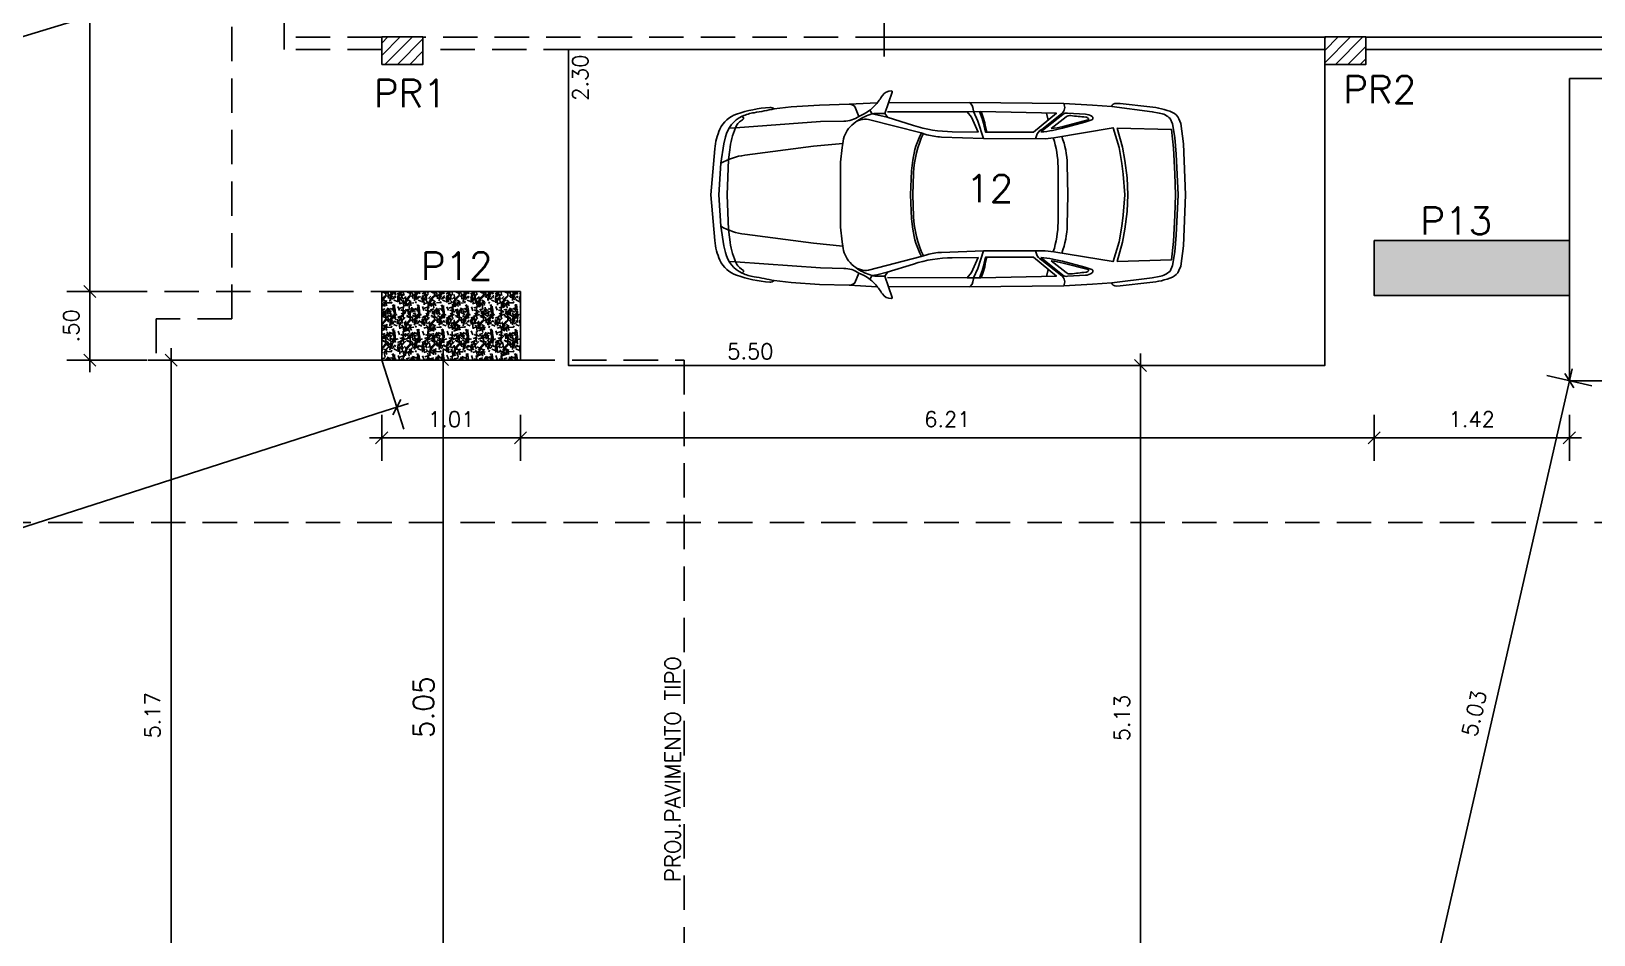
# Model space of a CAD drawing. Header units: millimetres. Extents: x 963.8 to 1035.8, y -131.7 to -87.
# Drawn here: x 981.69 to 993.06, y -109.36 to -102.78 of the extents above; entities that cross this region are included whole.
import ezdxf

# ---------------------------------------------------------------- set-up
doc = ezdxf.new("R2010")
doc.units = ezdxf.units.MM
doc.linetypes.add('DASHED2', pattern=[0.375, 0.25, -0.125])
for name, color, linetype in [('COTA', 11, 'Continuous'), ('EMVISTA', 2, 'Continuous'), ('HACHURA 1', 8, 'Continuous'), ('HACHURIA', 11, 'Continuous'), ('LINHA', 1, 'Continuous'), ('PAREDE', 7, 'Continuous'), ('PILAR', 21, 'Continuous'), ('PROJECAO', 1, 'DASHED2'), ('TEXTO 1', 3, 'Continuous'), ('TEXTO 2', 2, 'Continuous')]:
    doc.layers.add(name, color=color, linetype=linetype)
doc.styles.add('ROMANS', font='romans.shx')
doc.dimstyles.new('Copy of TICK75', dxfattribs={"dimtxt": 0.1125, "dimasz": 0.08800000000000001, "dimexe": 0.18, "dimexo": 0.0625, "dimgap": 0.07900000000000001, "dimtad": 1, "dimrnd": 0.005, "dimzin": 4, "dimdsep": 46, "dimtxsty": 'ROMANS', "dimblk1": 'TICK', "dimblk2": 'TICK', "dimsah": 1, "dimcen": 0.09, "dimse1": 1, "dimse2": 1, "dimclrd": 256, "dimclrt": 2, "dimaunit": 1, "dimadec": 0, "dimazin": 0, "dimtfac": 1, "dimtix": 1, "dimtmove": 2, "dimatfit": 3, "dimldrblk": 'TICK', "dimfxl": 1, "dimtolj": 1, "dimtzin": 0, "dimlwd": -1, "dimarcsym": 0})
doc.dimstyles.new('TICK100', dxfattribs={"dimtxt": 0.15, "dimasz": 0.077, "dimexe": 0.18, "dimexo": 0.06, "dimgap": 0.068, "dimtad": 1, "dimrnd": 0.005, "dimzin": 4, "dimdsep": 46, "dimtxsty": 'ROMANS', "dimblk1": 'TICK', "dimblk2": 'TICK', "dimsah": 1, "dimcen": 0.09, "dimse1": 1, "dimse2": 1, "dimclrt": 2, "dimaunit": 1, "dimadec": 0, "dimazin": 0, "dimtfac": 1, "dimtix": 1, "dimtmove": 2, "dimatfit": 3, "dimldrblk": 'TICK', "dimfxl": 1, "dimtolj": 1, "dimtzin": 0, "dimarcsym": 0})

# ---------------------------------------------------------------- blocks, each defined once
blk = doc.blocks.new('TICK')
at = {"layer": 'COTA'}
for p, q in [((0, 1.907592907288972), (0, -1.907600000000002)), ((-1, 0), (1, 0))]:
    blk.add_line(p, q, dxfattribs=at)
at = {"layer": 'COTA', "color": 2}
blk.add_line((0.5, 0.5), (-0.5, -0.5), dxfattribs=at)
blk = doc.blocks.new('*D131')
at = {"layer": 'COTA'}
blk.add_line((982.7117287924102, -105.2647645661807), (982.7117287924102, -110.257118617418), dxfattribs=at)
at = {"layer": 'Defpoints', "color": 0}
for p in [(983.265581743884, -105.1767645661807), (982.7117287924102, -110.345118617418), (983.265581743884, -110.345118617418)]:
    blk.add_point(p, dxfattribs=at)
at = {"layer": 'COTA', "xscale": 0.08800000000000001, "yscale": 0.08800000000000001, "zscale": 0.08800000000000001}
for p, rotation in [((982.7117287924102, -105.1767645661807), 90), ((982.7117287924102, -110.345118617418), 270)]:
    blk.add_blockref('TICK', p, dxfattribs=dict(at, rotation=rotation))
at = {"layer": 'COTA', "color": 2, "insert": (982.5764787924102, -107.7609415917994), "char_height": 0.1125, "attachment_point": 5, "rotation": 90, "style": 'ROMANS'}
blk.add_mtext('\\A1;5.17', dxfattribs=at)
blk = doc.blocks.new('*D61')
at = {"layer": 'COTA'}
blk.add_line((983.1445789957679, -102.3600693924108), (978.5312056416597, -103.7699496339926), dxfattribs=at)
at = {"layer": 'Defpoints', "color": 0}
for p in [(982.7097822127055, -100.6362407850208), (977.9280934128419, -102.0975594433768), (978.447047918782, -103.7956688423797)]:
    blk.add_point(p, dxfattribs=at)
at = {"layer": 'COTA', "xscale": 0.08800000000000001, "yscale": 0.08800000000000001, "zscale": 0.08800000000000001}
for p, rotation in [((983.2287367186456, -102.3343501840237), 16.99353104399127), ((978.447047918782, -103.7956688423797), 196.9935310439913)]:
    blk.add_blockref('TICK', p, dxfattribs=dict(at, rotation=rotation))
at = {"layer": 'COTA', "color": 2, "insert": (980.7983636490053, -102.9356648311654), "char_height": 0.1125, "attachment_point": 5, "rotation": 16.993531043991275, "style": 'ROMANS'}
blk.add_mtext('\\A1;5.00', dxfattribs=at)
blk = doc.blocks.new('*D128')
at = {"layer": 'COTA'}
blk.add_line((989.7637488144228, -110.2571186174181), (989.7637488144228, -105.3042642688521), dxfattribs=at)
at = {"layer": 'Defpoints', "color": 0}
for p in [(989.7637488144228, -105.2162642688521), (990.163166401524, -105.2162642688521), (990.163166401524, -110.3451186174181)]:
    blk.add_point(p, dxfattribs=at)
at = {"layer": 'COTA', "xscale": 0.08800000000000001, "yscale": 0.08800000000000001, "zscale": 0.08800000000000001}
for p, rotation in [((989.7637488144228, -105.2162642688521), 90), ((989.7637488144228, -110.3451186174181), 270)]:
    blk.add_blockref('TICK', p, dxfattribs=dict(at, rotation=rotation))
at = {"layer": 'COTA', "color": 2, "insert": (989.6284988144228, -107.7806914431351), "char_height": 0.1125, "attachment_point": 5, "rotation": 90, "style": 'ROMANS'}
blk.add_mtext('\\A1;5.13', dxfattribs=at)
blk = doc.blocks.new('*D52')
at = {"layer": 'COTA'}
blk.add_line((992.8635594172389, -105.4120521827289), (991.78277277734, -110.1409765132395), dxfattribs=at)
at = {"layer": 'Defpoints', "color": 0}
for p in [(992.5991627001481, -105.2613557643644), (991.4791627001478, -110.161856061693), (991.7631660972893, -110.2267644966485)]:
    blk.add_point(p, dxfattribs=at)
at = {"layer": 'COTA', "xscale": 0.08800000000000001, "yscale": 0.08800000000000001, "zscale": 0.08800000000000001}
for p, rotation in [((992.8831660972896, -105.3262641993199), 77.12626906630764), ((991.7631660972893, -110.2267644966485), 257.1262690663077)]:
    blk.add_blockref('TICK', p, dxfattribs=dict(at, rotation=rotation))
at = {"layer": 'COTA', "color": 2, "insert": (992.1913158159705, -107.7463802175654), "char_height": 0.1125, "attachment_point": 5, "rotation": 77.12626906630764, "style": 'ROMANS'}
blk.add_mtext('\\A1;5.03', dxfattribs=at)
blk = doc.blocks.new('*D49')
at = {"layer": 'COTA'}
blk.add_line((991.5511664015237, -105.7417957640553), (992.7951664015243, -105.7417957640553), dxfattribs=at)
at = {"layer": 'Defpoints', "color": 0}
for p in [(991.4631664015237, -104.7067645661808), (992.8831664015242, -104.7067645661808), (992.8831664015242, -105.7417957640553)]:
    blk.add_point(p, dxfattribs=at)
at = {"layer": 'COTA', "xscale": 0.08800000000000001, "yscale": 0.08800000000000001, "zscale": 0.08800000000000001, "rotation": 180}
blk.add_blockref('TICK', (991.4631664015237, -105.7417957640553), dxfattribs=at)
at = {"layer": 'COTA', "xscale": 0.08800000000000001, "yscale": 0.08800000000000001, "zscale": 0.08800000000000001}
blk.add_blockref('TICK', (992.8831664015242, -105.7417957640553), dxfattribs=at)
at = {"layer": 'COTA', "color": 2, "insert": (992.173166401524, -105.6065457640553), "char_height": 0.1125, "attachment_point": 5, "style": 'ROMANS'}
blk.add_mtext('\\A1;1.42', dxfattribs=at)
blk = doc.blocks.new('*D108')
at = {"layer": 'COTA'}
blk.add_line((985.3411664015237, -105.7417957640553), (991.3751664015238, -105.7417957640553), dxfattribs=at)
at = {"layer": 'Defpoints', "color": 0}
for p in [(991.4631664015237, -104.7067645661808), (985.2531664015237, -105.1767645661807), (991.4631664015237, -105.7417957640553)]:
    blk.add_point(p, dxfattribs=at)
at = {"layer": 'COTA', "xscale": 0.08800000000000001, "yscale": 0.08800000000000001, "zscale": 0.08800000000000001, "rotation": 180}
blk.add_blockref('TICK', (985.2531664015237, -105.7417957640553), dxfattribs=at)
at = {"layer": 'COTA', "xscale": 0.08800000000000001, "yscale": 0.08800000000000001, "zscale": 0.08800000000000001}
blk.add_blockref('TICK', (991.4631664015237, -105.7417957640553), dxfattribs=at)
at = {"layer": 'COTA', "color": 2, "insert": (988.3581664015237, -105.6065457640553), "char_height": 0.1125, "attachment_point": 5, "style": 'ROMANS'}
blk.add_mtext('\\A1;6.21', dxfattribs=at)
blk = doc.blocks.new('*D107')
at = {"layer": 'COTA'}
blk.add_line((984.3311664015239, -105.7417957640553), (985.1651664015237, -105.7417957640553), dxfattribs=at)
at = {"layer": 'Defpoints', "color": 0}
for p in [(984.2431664015239, -105.1767645661807), (985.2531664015237, -105.1767645661807), (985.2531664015237, -105.7417957640553)]:
    blk.add_point(p, dxfattribs=at)
at = {"layer": 'COTA', "xscale": 0.08800000000000001, "yscale": 0.08800000000000001, "zscale": 0.08800000000000001, "rotation": 180}
blk.add_blockref('TICK', (984.2431664015239, -105.7417957640553), dxfattribs=at)
at = {"layer": 'COTA', "xscale": 0.08800000000000001, "yscale": 0.08800000000000001, "zscale": 0.08800000000000001}
blk.add_blockref('TICK', (985.2531664015237, -105.7417957640553), dxfattribs=at)
at = {"layer": 'COTA', "color": 2, "insert": (984.7481664015238, -105.6065457640553), "char_height": 0.1125, "attachment_point": 5, "style": 'ROMANS'}
blk.add_mtext('\\A1;1.01', dxfattribs=at)
blk = doc.blocks.new('*D46')
at = {"layer": 'COTA'}
blk.add_line((982.1201289104024, -104.5887645661807), (982.1201289104024, -97.70476456618127), dxfattribs=at)
at = {"layer": 'Defpoints', "color": 0}
for p in [(982.1201289104024, -97.61676456618127), (985.2531664015237, -97.61676456618127), (984.2431664015239, -104.6767645661807)]:
    blk.add_point(p, dxfattribs=at)
at = {"layer": 'COTA', "xscale": 0.08800000000000001, "yscale": 0.08800000000000001, "zscale": 0.08800000000000001}
for p, rotation in [((982.1201289104024, -97.61676456618127), 90), ((982.1201289104024, -104.6767645661807), 270)]:
    blk.add_blockref('TICK', p, dxfattribs=dict(at, rotation=rotation))
at = {"layer": 'COTA', "color": 2, "insert": (981.9848789104024, -101.146764566181), "char_height": 0.1125, "attachment_point": 5, "rotation": 90, "style": 'ROMANS'}
blk.add_mtext('\\A1;7.06', dxfattribs=at)
blk = doc.blocks.new('*D45')
at = {"layer": 'COTA'}
blk.add_line((982.1201289104024, -105.0887645661807), (982.1201289104024, -104.7647645661807), dxfattribs=at)
at = {"layer": 'Defpoints', "color": 0}
for p in [(982.1201289104024, -104.6767645661807), (984.2431664015239, -104.6767645661807), (984.2431664015239, -105.1767645661807)]:
    blk.add_point(p, dxfattribs=at)
at = {"layer": 'COTA', "xscale": 0.08800000000000001, "yscale": 0.08800000000000001, "zscale": 0.08800000000000001}
for p, rotation in [((982.1201289104024, -104.6767645661807), 90), ((982.1201289104024, -105.1767645661807), 270)]:
    blk.add_blockref('TICK', p, dxfattribs=dict(at, rotation=rotation))
at = {"layer": 'COTA', "color": 2, "insert": (981.9848789104024, -104.9267645661807), "char_height": 0.1125, "attachment_point": 5, "rotation": 90, "style": 'ROMANS'}
blk.add_mtext('\\A1;.50', dxfattribs=at)
blk = doc.blocks.new('*D30')
at = {"layer": 'COTA'}
blk.add_line((984.2693352890067, -105.54613043428), (974.5023470138995, -108.6820498389613), dxfattribs=at)
at = {"layer": 'Defpoints', "color": 0}
for p in [(984.2431664015239, -105.1767645661807), (974.3086037654373, -108.3664876281943), (974.4185598334097, -108.7089516676275)]:
    blk.add_point(p, dxfattribs=at)
at = {"layer": 'COTA', "xscale": 0.08800000000000001, "yscale": 0.08800000000000001, "zscale": 0.08800000000000001}
for p, rotation in [((984.3531224694964, -105.5192286056138), 17.80043889853178), ((974.4185598334097, -108.7089516676275), 197.8004388985318)]:
    blk.add_blockref('TICK', p, dxfattribs=dict(at, rotation=rotation))
at = {"layer": 'COTA', "color": 2, "insert": (980.0848163929022, -106.7358486797923), "char_height": 0.1125, "attachment_point": 5, "rotation": 17.800438898531784, "style": 'ROMANS'}
blk.add_mtext('\\A1;10.44', dxfattribs=at)
blk = doc.blocks.new('*D28')
at = {"layer": 'COTA', "color": 0, "lineweight": -2}
blk.add_line((984.6899064287422, -105.2537645661807), (984.6899064287422, -110.1497645661807), dxfattribs=at)
at = {"layer": 'Defpoints', "color": 0}
for p in [(983.7907134833256, -105.1767645661807), (984.6899064287422, -110.2267645661807), (986.0631664015241, -110.2267645661807)]:
    blk.add_point(p, dxfattribs=at)
at = {"layer": 'COTA', "color": 0, "lineweight": -2, "xscale": 0.077, "yscale": 0.077, "zscale": 0.077}
for p, rotation in [((984.6899064287422, -105.1767645661807), 90), ((984.6899064287422, -110.2267645661807), 270)]:
    blk.add_blockref('TICK', p, dxfattribs=dict(at, rotation=rotation))
at = {"layer": 'COTA', "color": 2, "insert": (984.5469064287422, -107.7017645661807), "char_height": 0.15, "attachment_point": 5, "rotation": 90, "style": 'ROMANS'}
blk.add_mtext('\\A1;5.05', dxfattribs=at)
blk = doc.blocks.new('VECTRA_P')
for p, q in [((1.15162914757218, 0.6822805562241001), (1.170250023715052, 0.6528511176516076)), ((1.961916044578647, 0.7454139204326111), (1.979962422656069, 0.7223204870060727)), ((1.979962422656069, 0.7223204870060727), (1.985978891584992, 0.7042858849629283)), ((1.985978891584992, 0.7042858849629283), (1.989588754992653, 0.6790374284784093)), ((1.989588754992653, 0.6790374284784093), (1.990423900686153, 0.671493906475348)), ((1.990423900686153, 0.671493906475348), (2.026474363584001, 0.5958986722658892)), ((2.068383374160682, 0.6255172471384185), (2.051368606376137, 0.671764355265168)), ((2.57970397046207, 0.6599597216620623), (2.594454901774334, 0.6032199314345235)), ((2.026474363584001, 0.5958986722658892), (2.072112204241598, 0.4536526510405565)), ((2.080714606053597, 0.581919385452693), (2.068383374160682, 0.6255172471384185)), ((2.085457364538449, 0.5582249002189883), (2.080714606053597, 0.581919385452693)), ((2.098737148128357, 0.5045626529906713), (2.085457364538449, 0.5582249002189883)), ((2.026474363584001, -0.5958986722660029), (2.072112204241598, -0.4536526510406702)), ((2.098737148128357, -0.5045626529906713), (2.085457364538449, -0.558224900219102)), ((1.990423900686153, -0.671493906475348), (2.026474363584001, -0.5958986722660029)), ((2.068383374160682, -0.6255172471384185), (2.051368606376137, -0.671764355265168)), ((2.080714606053597, -0.5819193854528066), (2.068383374160682, -0.6255172471384185)), ((2.085457364538449, -0.558224900219102), (2.080714606053597, -0.5819193854528066)), ((2.57970397046207, -0.659959721662176), (2.594454901774334, -0.6032199314345235)), ((1.15162914757218, -0.6822805562241001), (1.170250023715052, -0.6528511176517213)), ((1.961916044578647, -0.7454139204326111), (1.979962422656069, -0.7223204870060727)), ((1.979962422656069, -0.7223204870060727), (1.985978891584992, -0.7042858849629283)), ((1.985978891584992, -0.7042858849629283), (1.989588754992653, -0.679037428478523)), ((1.989588754992653, -0.679037428478523), (1.990423900686153, -0.671493906475348))]:
    blk.add_line(p, q)
for points in [[(-0.1320190883282919, 0), (-0.1008528512771925, 0.3712777887999437, -0.08670154319651346), (-0.05929786854237307, 0.5295766547779976, -0.2061370853005027), (0.07575582534574465, 0.6515446477206979, -0.06357708614580351), (0.3432660117429904, 0.7060409657887021, -0.1929015418481739), (0.3793655732205217, 0.6945910887162654), (0.5171960851145485, 0.7108090287478035), (0.7461727013100798, 0.7246750477327168), (0.9844009200173609, 0.7316080572252304, -0.2123161555323496), (1.031544989413998, 0.7122664558220322), (1.064733379409393, 0.6333655615015914), (1.105932718829692, 0.6539484086813445, 0.1044151366488792), (1.200920117955526, 0.7294188256335019, 0.0301351806626627), (1.253563734945978, 0.8014587652172622, -0.2682936796714216), (1.326807051562739, 0.8391939651780831, -0.4785956254922227), (1.33322840580616, 0.8303783016676789), (1.272714654757706, 0.6570473592398685), (1.205592214469572, 0.6575789908431489, 0.07179212366907503), (1.169655606317587, 0.6526825542728147, 0.07499638974959891), (1.055311823190578, 0.6004538237247061, 0.06072865727079466), (0.9932394701028251, 0.5482251102067721, 0.1684271616291917), (0.9344133794095235, 0.4151684846918897), (0.6970827053457818, 0.3922725282805004), (0.1430190510846003, 0.319669689655143, 0.09778805919175905), (-0.0518805754039704, 0.2539442399047402), (-0.02765396015858457, 0.4118647800966073), (-0.01496385400581346, 0.4671945899776802, -0.2331102208790654), (0.121166552410326, 0.6343367594729443, -0.06836519186026477), (0.2170667534214807, 0.6632412582611096, 0.01729510242172204), (0.3793655732205217, 0.6945910887162654, -1.253436740119883)], [(0, 0), (0.01100997788407199, 0.2846534889434906), (0.01990737984293389, 0.3623728700364381, -0.0682736265983916), (0.06561340932655924, 0.5411331068120262, -0.1604009858186431), (0.1163875355390971, 0.6008365603314587, 0.06879540109318083), (0.1306029470446859, 0.6124578633485953, 0.4314913820364382), (0.1299568178129356, 0.6221422882064189), (0.121166552410326, 0.6343367594729443)], [(0.01380427847098531, 0.5384462209282219), (0.06561340932655924, 0.5411331068120262), (0.7545740267116834, 0.59217929466638), (0.9415556832018055, 0.5951214652479848, 0.1436300784178557), (1.064733379409393, 0.6333655615015914, -3.590325510716907)], [(1.940061953170733, 0.6712413627540172), (1.973903712108701, 0.6277661184738008), (2.027083576273853, 0.5070015131835817), (1.81919857112964, 0.5094168206165932, -0.07434063790939607), (1.504953777822791, 0.5601379361052068), (1.291541432971783, 0.6263506538005004), (1.209012588917417, 0.646667233878361), (1.170250023715052, 0.6528511176516076)], [(1.302480391907473, 0.7423060514022382), (1.956488019347141, 0.7454784870308231), (2.719981998016639, 0.7363966926600369), (2.953366491197812, 0.724027900315491), (3.109233037354905, 0.7120479754479447), (3.435155155121226, 0.671325304586162), (3.492107656522627, 0.6606554445138499, -0.1399637996152884), (3.579909403339805, 0.6167904471864176), (3.598752007202737, 0.5730169360675745), (3.618832332368783, 0.4626404092400662), (3.629509649335454, 0.3282160887494001), (3.644570521449356, 0)], [(2.491741989655896, 0.4525810770871885), (2.499265473029567, 0.4769270229556923, -0.2003298297804957), (2.54221463858628, 0.5284238978956637), (2.703274031861039, 0.6560932425543342, 0.3624230789309417), (2.719981998016639, 0.7363966926600369, -80.84350076330199)], [(2.534698532370136, 0.5080397249730595), (2.711863858989151, 0.6496561353155812, -0.2146323262784144), (2.749444390069829, 0.659311796173597), (2.89439782008418, 0.65072898652204, -0.1319395890471765), (2.949158005421083, 0.6324904989821789, -0.5639220405625647), (2.948084284509111, 0.6056692188208217), (2.891176627432099, 0.5852850288679292), (2.70864266633707, 0.5370067075473344), (2.630260441439795, 0.519841088243993, -0.04639468910887844), (2.534698532370136, 0.5080397249730595, 1.803463411316748)], [(2.618813082505106, 0.5352526315029991), (2.738148077828868, 0.6295860673130846, -0.2033426459790119), (2.776667617351364, 0.6401514130774331, 0.01387406641713885), (2.89751316936087, 0.6273220561341759, -0.2240254394216894), (2.918661142458333, 0.6152473752605374, -0.4267739444706883), (2.91647181800986, 0.6041927179279583), (2.715002453122445, 0.5522516273764495, -0.03871868372115205), (2.618813082505106, 0.5352526315029991, -4.743429449944328)], [(3.705103418840444, 0), (3.687676118608668, 0.4123476542511071), (3.666376141500322, 0.5768040427533379), (3.650885224581053, 0.6135648771266915, 0.1959473859716668), (3.598603413634144, 0.6658039790636394, 0.08120935695297105), (3.41700870031022, 0.709461599704241), (3.175920377006562, 0.7366809606781999), (3.144455636507253, 0.7379122608207354, 0.3157387096905431), (3.104851987431431, 0.7123847035670678, 0.1957327759611312)], [(1.045618133581172, 0.59388372044873), (1.076727934833489, 0.6047294415595843, -0.1328747460121915), (1.14068964302966, 0.6092944024107965), (1.566232963750565, 0.4994861561666539), (1.61415760560368, 0.4854507548602669, 0.06103242020598566), (1.731238507991758, 0.4661977104719881), (2.071216763625834, 0.4536549376532548), (2.569494616824027, 0.4523825266196582), (2.638939209312703, 0.4606149740656065), (3.118040953292134, 0.5408943775357784), (3.16894401815588, 0.3819467633020395), (3.190399290052714, 0.2533203557342176), (3.201126926001141, 0.1648896877585457), (3.212393651159488, 0)], [(1.481285098968407, 0), (1.489861314243534, 0.1939859806047934), (1.500581560900347, 0.2796779036804082, -0.09356540660945266), (1.570813820307233, 0.498144588288028, -2.549356773437184)], [(1.500579436852966, 0), (1.506612150256963, 0.174864119810195, -0.1047644017369665), (1.585753946143235, 0.4937691635885813, 2.883450233120003)], [(2.675595540450946, 0), (2.67368617143126, 0.2247297064131999, 0.07648709176800697), (2.635403330633146, 0.4601958062893345, 15.10237595603503)], [(2.753879311264434, 0), (2.748151234121508, 0.245715505041403, 0.08483540131401172), (2.704118509171327, 0.4715365692737805, 10.94108114347921)], [(-0.1320190883282919, 0), (-0.1008528512771925, -0.3712777888000574, 0.08670154319651346), (-0.05929786854237307, -0.5295766547779976, 0.2061370853005027), (0.07575582534574465, -0.6515446477206979, 0.06357708614580351), (0.3432660117429904, -0.7060409657888158, 0.1929015418481739), (0.3793655732205217, -0.6945910887162654), (0.5171960851145485, -0.7108090287478035), (0.7461727013100798, -0.7246750477328305), (0.9844009200173609, -0.731608057225344, 0.2123161555323496), (1.031544989413998, -0.7122664558220322), (1.064733379409393, -0.6333655615017051), (1.105932718829692, -0.6539484086813445, -0.1044151366488792), (1.200920117955526, -0.7294188256335019, -0.0301351806626627), (1.253563734945978, -0.8014587652172622, 0.2682936796714216), (1.326807051562739, -0.8391939651781968, 0.4785956254922227), (1.33322840580616, -0.8303783016676789), (1.272714654757706, -0.6570473592399821), (1.205592214469572, -0.6575789908432625, -0.07179212366907503), (1.169655606317587, -0.6526825542728147, -0.07499638974959891), (1.055311823190578, -0.6004538237247061, -0.06072865727079466), (0.9932394701028251, -0.5482251102067721, -0.1684271616291917), (0.9344133794095235, -0.4151684846920034), (0.6970827053457818, -0.3922725282806141), (0.1430190510846003, -0.3196696896552567, -0.09778805919175905), (-0.0518805754039704, -0.2539442399048539), (-0.02765396015858457, -0.411864780096721), (-0.01496385400581346, -0.4671945899776802, 0.2331102208790654), (0.121166552410326, -0.634336759473058, 0.06836519186026477), (0.2170667534214807, -0.6632412582611096, -0.01729510242172204), (0.3793655732205217, -0.6945910887162654, 1.253436740119883)], [(0, 0), (0.01100997788407199, -0.2846534889434906), (0.01990737984293389, -0.3623728700365518, 0.0682736265983916), (0.06561340932655924, -0.5411331068120262, 0.1604009858186431), (0.1163875355390971, -0.6008365603314587, -0.06879540109318083), (0.1306029470446859, -0.612457863348709, -0.4314913820364382), (0.1299568178129356, -0.6221422882065326), (0.121166552410326, -0.634336759473058)], [(1.045618133581172, -0.59388372044873), (1.076727934833489, -0.6047294415595843, 0.1328747460121915), (1.14068964302966, -0.6092944024107965), (1.566232963750565, -0.4994861561666539), (1.61415760560368, -0.4854507548602669, -0.06103242020598566), (1.731238507991758, -0.4661977104719881), (2.071216763625834, -0.4536549376533685), (2.569494616824027, -0.4523825266196582), (2.638939209312703, -0.4606149740657202), (3.118040953292134, -0.5408943775357784), (3.16894401815588, -0.3819467633021532), (3.190399290052714, -0.2533203557342176), (3.201126926001141, -0.1648896877585457), (3.212393651159488, 0)], [(1.302480391907473, -0.7423060514022382), (1.956488019347141, -0.7454784870308231), (2.719981998016639, -0.7363966926601506), (2.953366491197812, -0.724027900315491), (3.109233037354905, -0.7120479754479447), (3.435155155121226, -0.671325304586162), (3.492107656522627, -0.6606554445139636, 0.1399637996152884), (3.579909403339805, -0.6167904471865313), (3.598752007202737, -0.5730169360675745), (3.618832332368783, -0.4626404092401799), (3.629509649335454, -0.3282160887496275), (3.644570521449356, 0)], [(1.481285098968407, 0), (1.489861314243534, -0.1939859806049071), (1.500581560900347, -0.2796779036805219, 0.09356540660945266), (1.570813820307233, -0.498144588288028, 2.549356773437184)], [(1.500579436852966, 0), (1.506612150256963, -0.1748641198103087, 0.1047644017369665), (1.585753946143235, -0.4937691635886949, -2.883450233120003)], [(2.675595540450946, 0), (2.67368617143126, -0.2247297064133136, -0.07648709176800697), (2.635403330633146, -0.4601958062894482, -15.10237595603503)], [(2.753879311264434, 0), (2.748151234121508, -0.245715505041403, -0.08483540131401172), (2.704118509171327, -0.4715365692737805, -10.94108114347921)], [(3.705103418840444, 0), (3.687676118608668, -0.4123476542511071), (3.666376141500322, -0.5768040427534515), (3.650885224581053, -0.6135648771266915, -0.1959473859716668), (3.598603413634144, -0.6658039790637531, -0.08120935695297105), (3.41700870031022, -0.7094615997043547), (3.175920377006562, -0.7366809606781999), (3.144455636507253, -0.7379122608207354, -0.3157387096905431), (3.104851987431431, -0.7123847035671815, -0.1957327759611312)], [(2.491741989655896, -0.4525810770871885), (2.499265473029567, -0.4769270229556923, 0.2003298297804957), (2.54221463858628, -0.5284238978957774), (2.703274031861039, -0.6560932425543342, -0.3624230789309417), (2.719981998016639, -0.7363966926601506, 80.84350076330199)], [(0.01380427847098531, -0.5384462209282219), (0.06561340932655924, -0.5411331068120262), (0.7545740267116834, -0.5921792946664937), (0.9415556832018055, -0.5951214652480985, -0.1436300784178557), (1.064733379409393, -0.6333655615017051, 3.590325510716907)], [(1.940061953170733, -0.6712413627541309), (1.973903712108701, -0.6277661184738008), (2.027083576273853, -0.5070015131836954), (1.81919857112964, -0.5094168206165932, 0.07434063790939607), (1.504953777822791, -0.5601379361052068), (1.291541432971783, -0.6263506538005004), (1.209012588917417, -0.646667233878361), (1.170250023715052, -0.6528511176517213)], [(2.534698532370136, -0.5080397249730595), (2.711863858989151, -0.6496561353156949, 0.2146323262784144), (2.749444390069829, -0.6593117961737107), (2.89439782008418, -0.6507289865221537, 0.1319395890471765), (2.949158005421083, -0.6324904989821789, 0.5639220405625647), (2.948084284509111, -0.6056692188208217), (2.891176627432099, -0.5852850288680429), (2.70864266633707, -0.5370067075474481), (2.630260441439795, -0.5198410882441067, 0.04639468910887844), (2.534698532370136, -0.5080397249730595, -1.803463411316748)], [(2.618813082505106, -0.5352526315029991), (2.738148077828868, -0.6295860673130846, 0.2033426459790119), (2.776667617351364, -0.6401514130775467, -0.01387406641713885), (2.89751316936087, -0.6273220561342896, 0.2240254394216894), (2.918661142458333, -0.6152473752606511, 0.4267739444706883), (2.91647181800986, -0.6041927179279583), (2.715002453122445, -0.5522516273766769, 0.03871868372115205), (2.618813082505106, -0.5352526315029991, 4.743429449944328)]]:
    blk.add_lwpolyline(points, format="xyb")
for points in [[(1.212392335146291, 0.74363472035634), (0.9844009200173609, 0.7316080572252304)], [(1.272714654757706, 0.6570473592398685), (1.297673131656929, 0.6244482501025459)], [(1.294064591853857, 0.6693665426258804), (1.940061953170733, 0.6712413627540172), (2.050083299866142, 0.6717930729574846), (2.66005630893266, 0.6581644038028571), (2.476662228310715, 0.5045626529906713), (2.088298292876033, 0.5045626529906713), (2.072177610864721, 0.5781282596408346), (2.059846408887942, 0.6150916681859826), (2.03991356029573, 0.6717420760440973)], [(3.23704989238399, 0), (3.231188897740527, 0.1366836483657607), (3.214458973123207, 0.2773760684380022), (3.195316758914156, 0.3836347962494528), (3.152778491820179, 0.5387725514564181), (3.590922589038996, 0.5260215163808653), (3.605810964572182, 0.3772592872267069), (3.618572450683615, 0.168992159598929), (3.622826289359487, 0)], [(-0.0518805754039704, 0.2539442399047402), (-0.06750177720167017, 0)], [(-0.0518805754039704, -0.2539442399048539), (-0.06750177720167017, 0)], [(3.23704989238399, 0), (3.231188897740527, -0.1366836483658744), (3.214458973123207, -0.2773760684380022), (3.195316758914156, -0.3836347962494528), (3.152778491820179, -0.5387725514565318), (3.590922589038996, -0.5260215163809789), (3.605810964572182, -0.3772592872268206), (3.618572450683615, -0.168992159598929), (3.622826289359487, 0)], [(1.294064591853857, -0.6693665426258804), (1.940061953170733, -0.6712413627541309), (2.050083299866142, -0.6717930729574846), (2.66005630893266, -0.6581644038029708), (2.476662228310715, -0.5045626529906713), (2.088298292876033, -0.5045626529906713), (2.072177610864721, -0.5781282596408346), (2.059846408887942, -0.6150916681859826), (2.03991356029573, -0.671742076044211)], [(1.272714654757706, -0.6570473592399821), (1.297673131656929, -0.6244482501025459)], [(1.212392335146291, -0.74363472035634), (0.9844009200173609, -0.731608057225344)]]:
    blk.add_lwpolyline(points)
for points in [[(0.9344133794095235, 0.4151684846918897, 0), (0.9293419320706562, 0.3808266873643333, 0), (0.916062627139322, 0.2630692569108533, 0), (0.916062627139322, 0, 0)], [(0.9344133794095235, -0.4151684846920034, 0), (0.9293419320706562, -0.380826687364447, 0), (0.916062627139322, -0.2630692569109669, 0), (0.916062627139322, 0, 0)]]:
    blk.add_polyline3d(points)
blk = doc.blocks.new('ESTRUTURA(20-03-2019)')
at = {"layer": 'HACHURA 1'}
h = blk.add_hatch(dxfattribs=at)
h.set_pattern_fill('GRAVEL', color=256, scale=0.007, style=0)
h.set_pattern_definition([(228.0128, (-774.0534851114688, 102.7349919760019), (-1.422401208612721, -1.60020196626588), [0.02392047, -2.368135]), (184.9697, (-774.0694871114688, 102.7172119760019), (2.133603451432539, 0.1777987452771221), [0.04104835, -4.06378]), (132.5104, (-774.1103811114689, 102.7136559760019), (1.777998706283219, -1.955801910472229), [0.02894374, -2.865429]), (267.2737, (-774.1797231114689, 102.6692059760019), (0.1777992279579721, 3.55599885573565), [0.03738035, -3.700648]), (292.8337, (-774.1815011114688, 102.6318679760019), (-0.8890025238851333, 2.133601213103578), [0.03665438, -3.628786]), (357.2737, (-774.1672771114688, 102.5980859760019), (-3.55599885573565, 0.1777992279579723), [0.03738035, -3.700648]), (37.6942, (-774.1299391114688, 102.5963079760019), (-2.311401460286795, -1.777998414988943), [0.04943357999999999, -4.893917000000001]), (72.2553, (-774.0908231114688, 102.6265339760019), (1.244602489582704, 3.911601134422548), [0.0466704, -4.620371]), (121.4296, (-774.0765991114688, 102.6709839760019), (-1.422400366468514, 2.311397281198088), [0.03750691, -3.713185]), (175.2364, (-774.0961571114689, 102.7029879760019), (1.955798463713812, -0.1777983313904809), [0.04281990999999991, -2.098172999999994]), (222.3974, (-774.1388291114688, 102.7065439760019), (-2.13360006420678, -1.955797455544588), [0.05537546, -5.482176]), (138.8141, (-774.0037011114688, 102.6674279760019), (-1.244599207195732, 1.06679835899868), [0.01890035, -1.871142]), (171.4692, (-774.0179251114688, 102.6798739760019), (2.311396471691398, -0.3556008960031989), [0.0359577399999999, -3.559821999999994]), (225, (-774.0534851114688, 102.6852079760019), (-3.730349362740526e-17, -0.1777998788090138), [0.02514463, -0.2263023]), (203.1986, (-774.0659311114688, 102.7065439760019), (0.8890029977913583, 0.3556015592014385), [0.01354087, -1.340542]), (291.8014, (-774.0783771114689, 102.7012099760019), (-0.1778001247326156, 0.5334003436112306), [0.01914962, -0.9383360000000001]), (30.9638, (-774.0712651114688, 102.6834299760019), (0.5333994368365759, 0.3556002771062386), [0.03110239999999996, -1.005640999999997]), (161.5651, (-774.0445951114689, 102.6994319760019), (0.3556001622726687, -0.1777997355725554), [0.02249009, -0.539763]), (16.38950000000001, (-774.1815011114688, 102.7012099760019), (1.778000980977855, 0.5333988904977464), [0.03150616000000001, -3.119116]), (70.3462, (-774.1512751114689, 102.7100999760019), (-0.7111980182073556, -1.95579723419815), [0.02643193, -2.616754]), (293.1986, (-774.0445951114689, 102.7349919760019), (-0.3556015592014385, 0.8890029977913584), [0.0270816, -1.327004]), (343.6105, (-774.0339271114689, 102.7100999760019), (-1.778000980977855, 0.5333988904977468), [0.03150615999999992, -3.119115999999994]), (339.444, (-774.1815011114688, 102.5909739760019), (-0.8890011034979137, 0.3555995685235097), [0.03038245, -1.488739]), (294.7751, (-774.1530531114688, 102.5803059760019), (-0.8889979282538788, 1.955799091830967), [0.02545703999999995, -2.520251999999994]), (66.80140000000002, (-774.0428171114688, 102.5571919760019), (0.3556015592014388, 0.8890029977913583), [0.0270816, -1.327004]), (17.35400000000001, (-774.0321491114688, 102.5820839760019), (-2.311400124730197, -0.7111989272923943), [0.02980481, -2.950667999999999]), (69.444, (-774.1299391114688, 102.5571919760019), (-0.3555995685235101, -0.8890011034979135), [0.01519126, -1.503936]), (101.3098999999999, (-774.0534851114688, 102.5571919760019), (-0.1777991224021144, 0.7111977222631835), [0.009066049999999983, -0.8975399999999989]), (165.9638, (-774.0552631114689, 102.5660819760019), (0.5334003748288021, -0.1777996922886549), [0.03665438, -0.6964335]), (186.0090000000001, (-774.0908231114688, 102.5749719760019), (1.777997378109956, 0.1777995847983501), [0.03396869, -3.362898]), (303.6901, (-774.0712651114688, 102.6674279760019), (-0.1778000609915063, 0.3555996569462287), [0.02564268, -0.6154246]), (353.1572, (-774.0570411114688, 102.6460919760019), (3.02260124996504, -0.3556015926158388), [0.04476898999999999, -4.43212]), (60.94540000000001, (-774.0125911114689, 102.6407579760019), (-0.7111983456080363, -1.244597032758389), [0.01830556, -1.812258]), (90, (-774.0037011114688, 102.6567599760019), (-0.1778, 0.1778), [0.010668, -0.167132]), (120.2564, (-774.0943791114688, 102.5803059760019), (0.7111984926785277, -1.244599372273429), [0.02470069, -2.445373]), (48.01279999999999, (-774.1068251114689, 102.6016419760019), (1.42240120861272, 1.600201966265881), [0.04784101, -2.344216]), (0, (-774.0748211114689, 102.6372019760019), (0.1778, 0.1778), [0.046228, -0.131572]), (325.3048, (-774.0285931114688, 102.6372019760019), (-1.777996919366758, 1.244600118333933), [0.0281127, -2.783151]), (254.0546, (-774.0054791114688, 102.6211999760019), (-0.1778004535791032, -0.7112016942242539), [0.02588803, -1.268519]), (207.646, (-774.0125911114689, 102.5963079760019), (-3.37819881343159, -1.778001118230637), [0.04215015, -4.172875]), (175.4261, (-774.0499291114688, 102.5767499760019), (-2.311400532332326, 0.1777991397853624), [0.04459202999999991, -4.414605999999988]), (175.4261, (-774.0499291114688, 102.5767499760019), (-2.311400532332326, 0.1777991397853624), [0.04459202999999991, -4.414605999999988])])
h.paths.add_polyline_path([(-23.56000000000029, 8.610500297328613), (-25.8100000000004, 8.610500297328613), (-25.8100000000004, 8.310500297328602), (-23.5600000000004, 8.310500297328588)])
h.paths.add_polyline_path([(-28.34999999999832, 7.129999999999967), (-29.76999999999884, 7.13000000000001), (-29.76999999999884, 6.729999999999947), (-28.34999999999832, 6.72999999999999)])
h = blk.add_hatch(dxfattribs=at)
h.set_pattern_fill('GRAVEL', color=256, scale=0.007, angle=90, style=0)
h.set_pattern_definition([(221.9872, (54.29711716250608, -1493.478619496164), (-1.60020196626588, -1.422401208612721), [0.02392047, -2.368135]), (265.0303, (54.27933716250618, -1493.494621496164), (0.1777987452771219, 2.133603451432539), [0.04104835, -4.06378]), (317.4896, (54.27578116250606, -1493.535515496164), (-1.955801910472229, 1.777998706283218), [0.02894374, -2.865429]), (182.7263, (54.23133116250619, -1493.604857496164), (3.55599885573565, 0.1777992279579723), [0.03738035, -3.700648]), (157.1663, (54.1939931625061, -1493.606635496164), (2.133601213103578, -0.8890025238851332), [0.03665438, -3.628786]), (92.72629999999988, (54.16021116250613, -1493.592411496164), (0.1777992279579725, -3.55599885573565), [0.03738034999999997, -3.700647999999998]), (52.30580000000004, (54.15843316250607, -1493.555073496164), (-1.777998414988942, -2.311401460286795), [0.04943357999999999, -4.893917000000001]), (17.74470000000001, (54.18865916250616, -1493.515957496164), (3.911601134422548, 1.244602489582704), [0.0466704, -4.620371]), (328.5704, (54.23310916250625, -1493.501733496164), (2.311397281198088, -1.422400366468513), [0.03750691, -3.713185]), (274.7636, (54.26511316250617, -1493.521291496164), (-0.177798331390481, 1.955798463713812), [0.04281990999999979, -2.098172999999986]), (227.6026, (54.26866916250606, -1493.563963496164), (-1.955797455544588, -2.13360006420678), [0.05537546, -5.482176]), (311.1859, (54.22955316250614, -1493.428835496164), (1.06679835899868, -1.244599207195732), [0.0189003499999999, -1.871141999999993]), (278.5308, (54.24199916250609, -1493.443059496164), (-0.3556008960031991, 2.311396471691398), [0.03595773999999999, -3.559822]), (225, (54.24733316250604, -1493.478619496164), (-0.1777998788090138, -4.819059625101757e-17), [0.02514463, -0.2263023]), (246.8014000000001, (54.26866916250606, -1493.491065496164), (0.3556015592014385, 0.8890029977913583), [0.01354087, -1.340542]), (158.1986, (54.26333516250611, -1493.503511496164), (0.5334003436112306, -0.1778001247326156), [0.01914962, -0.9383360000000001]), (59.03620000000002, (54.24555516250621, -1493.496399496164), (0.3556002771062386, 0.5333994368365759), [0.0311024, -1.005641]), (288.4349, (54.26155716250605, -1493.469729496164), (-0.1777997355725554, 0.3556001622726687), [0.0224900899999998, -0.5397629999999937]), (73.6105, (54.26333516250611, -1493.606635496164), (0.5333988904977462, 1.778000980977855), [0.03150615999999981, -3.119115999999988]), (19.65380000000002, (54.27222516250617, -1493.576409496164), (-1.95579723419815, -0.7111980182073557), [0.02643193, -2.616754]), (156.8014, (54.29711716250608, -1493.469729496164), (0.8890029977913584, -0.3556015592014384), [0.0270816, -1.327004]), (106.3895, (54.27222516250617, -1493.459061496164), (0.5333988904977469, -1.778000980977855), [0.03150615999999979, -3.119115999999986]), (110.556, (54.15309916250612, -1493.606635496164), (0.3555995685235097, -0.8890011034979137), [0.0303824499999999, -1.488738999999994]), (155.2249, (54.14243116250623, -1493.578187496164), (1.955799091830967, -0.8889979282538787), [0.02545703999999989, -2.520251999999986]), (23.19859999999999, (54.11931716250615, -1493.467951496164), (0.8890029977913583, 0.3556015592014388), [0.0270816, -1.327004]), (72.64600000000004, (54.14420916250606, -1493.457283496164), (-0.7111989272923942, -2.311400124730197), [0.02980480999999999, -2.950667999999999]), (20.55600000000001, (54.11931716250615, -1493.555073496164), (-0.8890011034979135, -0.3555995685235102), [0.01519126, -1.503936]), (348.6901, (54.11931716250615, -1493.478619496164), (0.7111977222631835, -0.1777991224021143), [0.009066049999999999, -0.8975399999999999]), (284.0362, (54.12820716250621, -1493.480397496164), (-0.1777996922886549, 0.5334003748288021), [0.03665438, -0.6964335]), (263.991, (54.13709716250605, -1493.515957496164), (0.17779958479835, 1.777997378109956), [0.03396869, -3.362898]), (146.3099, (54.22955316250614, -1493.496399496164), (0.3555996569462287, -0.1778000609915063), [0.02564268, -0.6154246]), (96.84279999999998, (54.20821716250612, -1493.482175496164), (-0.355601592615839, 3.02260124996504), [0.04476898999999981, -4.432119999999977]), (29.0546, (54.20288316250617, -1493.437725496164), (-1.244597032758389, -0.7111983456080364), [0.01830556, -1.812258]), (7.016709298534877e-15, (54.21888516250624, -1493.428835496164), (0.1778, -0.1778), [0.010668, -0.167132]), (329.7436, (54.14243116250623, -1493.519513496164), (-1.244599372273429, 0.7111984926785276), [0.0247006899999999, -2.445372999999988]), (41.98720000000002, (54.16376716250625, -1493.531959496164), (1.600201966265881, 1.42240120861272), [0.04784101, -2.344216]), (90, (54.19932716250605, -1493.499955496164), (0.1778, 0.1778), [0.046228, -0.131572]), (124.6952, (54.19932716250605, -1493.453727496164), (1.244600118333933, -1.777996919366758), [0.0281127, -2.783151]), (195.9454, (54.18332516250621, -1493.430613496164), (-0.7112016942242539, -0.1778004535791033), [0.02588803, -1.268519]), (242.354, (54.15843316250607, -1493.437725496164), (-1.778001118230637, -3.37819881343159), [0.04215015, -4.172875]), (274.5739, (54.13887516250611, -1493.475063496164), (0.1777991397853625, -2.311400532332326), [0.04459202999999979, -4.414605999999973]), (274.5739, (54.13887516250611, -1493.475063496164), (0.1777991397853625, -2.311400532332326), [0.04459202999999979, -4.414605999999973])])
h.paths.add_polyline_path([(-35.97999999999888, 6.760000000000019), (-35.97999999999888, 6.260000000000019), (-36.98999999999864, 6.260000000000019), (-36.98999999999864, 6.760000000000019)])
at = {"layer": 'PILAR'}
for points in [[(-29.76999999999884, 7.129999999999967), (-29.76999999999884, 6.729999999999961), (-28.34999999999832, 6.729999999999961), (-28.34999999999832, 7.129999999999967), (-29.76999999999884, 7.129999999999967)], [(-35.97999999999888, 6.760000000000019), (-36.98999999999864, 6.760000000000019), (-36.98999999999864, 6.260000000000019), (-35.97999999999888, 6.260000000000019), (-35.97999999999888, 6.760000000000019)]]:
    blk.add_lwpolyline(points, dxfattribs=at)
at = {"layer": 'PROJECAO', "color": 11}
for p, q in [((-38.07999999999879, 6.560000000000031), (-38.07999999999879, 15.02999999999949)), ((-38.07999999999879, 6.560000000000031), (-38.62999999999874, 6.560000000000031)), ((-38.62999999999874, 6.560000000000031), (-38.62999999999874, 6.260000000000019)), ((-36.98999999999864, 6.260000000000019), (-38.62999999999874, 6.260000000000019)), ((-35.97999999999888, 6.260000000000019), (-34.78999999999735, 6.260000000000019)), ((-34.78999999999735, 6.260000000000019), (-34.78999999999735, 1.20999999999998))]:
    blk.add_line(p, q, dxfattribs=at)

msp = doc.modelspace()

# ---------------------------------------------------------------- hatches: boundary and pattern name
at = {"layer": 'HACHURA 1'}
h = msp.add_hatch(dxfattribs=at)
h.set_pattern_fill('GRAVEL', color=256, scale=0.007, angle=90, style=0)
h.set_pattern_definition([(221.9872, (1075.530283564029, -1604.915384062345), (-1.60020196626588, -1.422401208612721), [0.02392047, -2.368135]), (265.0303, (1075.512503564029, -1604.931386062345), (0.1777987452771219, 2.133603451432539), [0.04104835, -4.06378]), (317.4896, (1075.508947564029, -1604.972280062345), (-1.955801910472229, 1.777998706283218), [0.02894374, -2.865429]), (182.7263, (1075.464497564029, -1605.041622062345), (3.55599885573565, 0.1777992279579723), [0.03738035, -3.700648]), (157.1663, (1075.427159564029, -1605.043400062345), (2.133601213103578, -0.8890025238851332), [0.03665438, -3.628786]), (92.72629999999988, (1075.393377564029, -1605.029176062345), (0.1777992279579725, -3.55599885573565), [0.03738034999999997, -3.700647999999998]), (52.30580000000004, (1075.391599564029, -1604.991838062345), (-1.777998414988942, -2.311401460286795), [0.04943357999999999, -4.893917000000001]), (17.74470000000001, (1075.421825564029, -1604.952722062345), (3.911601134422548, 1.244602489582704), [0.0466704, -4.620371]), (328.5704, (1075.466275564029, -1604.938498062345), (2.311397281198088, -1.422400366468513), [0.03750691, -3.713185]), (274.7636, (1075.498279564029, -1604.958056062345), (-0.177798331390481, 1.955798463713812), [0.04281990999999979, -2.098172999999986]), (227.6026, (1075.501835564029, -1605.000728062345), (-1.955797455544588, -2.13360006420678), [0.05537546, -5.482176]), (311.1859, (1075.462719564029, -1604.865600062345), (1.06679835899868, -1.244599207195732), [0.0189003499999999, -1.871141999999993]), (278.5308, (1075.475165564029, -1604.879824062345), (-0.3556008960031991, 2.311396471691398), [0.03595773999999999, -3.559822]), (225, (1075.480499564029, -1604.915384062345), (-0.1777998788090138, -4.819059625101757e-17), [0.02514463, -0.2263023]), (246.8014000000001, (1075.501835564029, -1604.927830062345), (0.3556015592014385, 0.8890029977913583), [0.01354087, -1.340542]), (158.1986, (1075.496501564029, -1604.940276062345), (0.5334003436112306, -0.1778001247326156), [0.01914962, -0.9383360000000001]), (59.03620000000002, (1075.478721564029, -1604.933164062345), (0.3556002771062386, 0.5333994368365759), [0.0311024, -1.005641]), (288.4349, (1075.494723564029, -1604.906494062345), (-0.1777997355725554, 0.3556001622726687), [0.0224900899999998, -0.5397629999999937]), (73.6105, (1075.496501564029, -1605.043400062345), (0.5333988904977462, 1.778000980977855), [0.03150615999999981, -3.119115999999988]), (19.65380000000002, (1075.505391564029, -1605.013174062345), (-1.95579723419815, -0.7111980182073557), [0.02643193, -2.616754]), (156.8014, (1075.530283564029, -1604.906494062345), (0.8890029977913584, -0.3556015592014384), [0.0270816, -1.327004]), (106.3895, (1075.505391564029, -1604.895826062345), (0.5333988904977469, -1.778000980977855), [0.03150615999999979, -3.119115999999986]), (110.556, (1075.386265564029, -1605.043400062345), (0.3555995685235097, -0.8890011034979137), [0.0303824499999999, -1.488738999999994]), (155.2249, (1075.375597564029, -1605.014952062345), (1.955799091830967, -0.8889979282538787), [0.02545703999999989, -2.520251999999986]), (23.19859999999999, (1075.352483564029, -1604.904716062345), (0.8890029977913583, 0.3556015592014388), [0.0270816, -1.327004]), (72.64600000000004, (1075.377375564029, -1604.894048062345), (-0.7111989272923942, -2.311400124730197), [0.02980480999999999, -2.950667999999999]), (20.55600000000001, (1075.352483564029, -1604.991838062345), (-0.8890011034979135, -0.3555995685235102), [0.01519126, -1.503936]), (348.6901, (1075.352483564029, -1604.915384062345), (0.7111977222631835, -0.1777991224021143), [0.009066049999999999, -0.8975399999999999]), (284.0362, (1075.361373564029, -1604.917162062345), (-0.1777996922886549, 0.5334003748288021), [0.03665438, -0.6964335]), (263.991, (1075.370263564029, -1604.952722062345), (0.17779958479835, 1.777997378109956), [0.03396869, -3.362898]), (146.3099, (1075.462719564029, -1604.933164062345), (0.3555996569462287, -0.1778000609915063), [0.02564268, -0.6154246]), (96.84279999999998, (1075.441383564029, -1604.918940062345), (-0.355601592615839, 3.02260124996504), [0.04476898999999981, -4.432119999999977]), (29.0546, (1075.436049564029, -1604.874490062345), (-1.244597032758389, -0.7111983456080364), [0.01830556, -1.812258]), (7.016709298534877e-15, (1075.452051564029, -1604.865600062345), (0.1778, -0.1778), [0.010668, -0.167132]), (329.7436, (1075.375597564029, -1604.956278062345), (-1.244599372273429, 0.7111984926785276), [0.0247006899999999, -2.445372999999988]), (41.98720000000002, (1075.396933564029, -1604.968724062345), (1.600201966265881, 1.42240120861272), [0.04784101, -2.344216]), (90, (1075.432493564029, -1604.936720062345), (0.1778, 0.1778), [0.046228, -0.131572]), (124.6952, (1075.432493564029, -1604.890492062345), (1.244600118333933, -1.777996919366758), [0.0281127, -2.783151]), (195.9454, (1075.416491564029, -1604.867378062345), (-0.7112016942242539, -0.1778004535791033), [0.02588803, -1.268519]), (242.354, (1075.391599564029, -1604.874490062345), (-1.778001118230637, -3.37819881343159), [0.04215015, -4.172875]), (274.5739, (1075.372041564029, -1604.911828062345), (0.1777991397853625, -2.311400532332326), [0.04459202999999979, -4.414605999999973]), (274.5739, (1075.372041564029, -1604.911828062345), (0.1777991397853625, -2.311400532332326), [0.04459202999999979, -4.414605999999973])])
h.paths.add_polyline_path([(985.2531664015237, -104.6767645661807), (985.2531664015237, -105.1767645661807), (984.2431664015239, -105.1767645661807), (984.2431664015239, -104.6767645661807)])
at = {"layer": 'HACHURIA'}
h = msp.add_hatch(dxfattribs=at)
h.set_pattern_fill('ANSI31', color=256, scale=0.02, style=0)
h.set_pattern_definition([(45, (89.54083191327481, 0.1346660215574502), (-0.04490128060534576, 0.04490128060534577), [])])
h.paths.add_polyline_path([(984.5431664015218, -102.825118617418), (984.2431664015221, -102.825118617418), (984.2431664015221, -103.025118617418), (984.5431664015223, -103.025118617418)])
h.paths.add_polyline_path([(991.403166401522, -102.825118617418), (991.103166401522, -102.825118617418), (991.1031664015218, -103.025118617418), (991.403166401522, -103.025118617418)])

# ---------------------------------------------------------------- linework, layer by layer
at = {"layer": 'COTA'}
msp.add_line((984.3018047319397, -105.3593967743899), (984.2431664015241, -105.1767645661807), dxfattribs=at)
at = {"layer": 'EMVISTA'}
for p, q in [((991.103166401522, -102.8262642688521), (987.9398316020622, -102.8262642688521)), ((995.4242031854501, -102.8262642688521), (991.403166401522, -102.8262642688521)), ((991.103166401522, -102.9162642688521), (987.9398316020622, -102.9162642688521)), ((995.4242031854501, -102.9162642688521), (991.403166401522, -102.9162642688521))]:
    msp.add_line(p, q, dxfattribs=at)
at = {"layer": 'LINHA'}
msp.add_line((987.8987948181332, -97.82626426885204), (987.8987948181332, -102.9662642688521), dxfattribs=at)
msp.add_lwpolyline([(991.103166401522, -102.9162642688521), (991.103166401522, -105.2162642688521), (985.603166401522, -105.2162642688521), (985.603166401522, -102.9162642688521), (991.1031664015218, -102.9162642688521)], dxfattribs=at)
msp.add_lwpolyline([(992.8831664015242, -103.1262642688521), (997.3831664015242, -103.1262642688521), (997.3831664015242, -105.3262642688521), (992.8831664015242, -105.3262642688521)], close=True, dxfattribs=at)
at = {"layer": 'PILAR'}
for points in [[(984.2431664015221, -103.025118617418), (984.2431664015221, -102.825118617418), (984.5431664015221, -102.825118617418), (984.5431664015221, -103.025118617418), (984.2431664015221, -103.025118617418)], [(991.103166401522, -102.825118617418), (991.403166401522, -102.825118617418), (991.403166401522, -103.025118617418), (991.103166401522, -103.025118617418), (991.103166401522, -102.825118617418)]]:
    msp.add_lwpolyline(points, dxfattribs=at)
at = {"layer": 'PROJECAO', "color": 11}
for p, q in [((983.1531664015238, -104.8767645661807), (983.1531664015238, -96.40676456618124)), ((982.2879977104026, -104.6767645661807), (984.2431664015239, -104.6767645661807)), ((982.2879970862441, -105.1767645661807), (984.2431664015239, -105.1767645661807)), ((985.2531664015237, -105.1767645661807), (986.0631664015241, -105.1767645661807))]:
    msp.add_line(p, q, dxfattribs=at)
at = {"layer": 'PROJECAO'}
for p, q in [((983.5331664015221, -102.9162642688521), (983.5331664015221, -97.5267645661813)), ((984.2431664015221, -102.8262642688521), (983.5331664015223, -102.8262642688521)), ((987.9398316020622, -102.8262642688521), (984.5431664015221, -102.8262642688521)), ((984.2431664015221, -102.9162642688521), (983.5331664015221, -102.9162642688521)), ((987.9210053917409, -102.9162642688521), (984.5431664015221, -102.9162642688521))]:
    msp.add_line(p, q, dxfattribs=at)
at = {"layer": 'PROJECAO', "color": 3}
msp.add_line((969.4406444215892, -106.3588005688124), (1028.227016695691, -106.3588005688124), dxfattribs=at)

# ---------------------------------------------------------------- block references
at = {"layer": 'HACHURA 1', "xscale": 0.9, "yscale": 0.9, "zscale": 0.9}
msp.add_blockref('VECTRA_P', (986.7570354739842, -103.972949633859), dxfattribs=at)
at = {"layer": 'PAREDE'}
msp.add_blockref('ESTRUTURA(20-03-2019)', (1021.233166401523, -111.4367645661807), dxfattribs=at)

# ---------------------------------------------------------------- texts
at = {"layer": 'TEXTO 1', "style": 'ROMANS'}
for s, p in [('PR1', (984.1851765776219, -103.3348653864651)), ('PR2', (991.2378575219545, -103.3071648688766)), ('12', (988.4947152885479, -104.0271654612848))]:
    msp.add_text(s, height=0.2, dxfattribs=at).set_placement(p)
at = {"layer": 'TEXTO 1', "color": 7, "style": 'ROMANS'}
for s, p in [('P13', (991.7980780190283, -104.2631448987973)), ('P12', (984.5274540963105, -104.5919421476448))]:
    msp.add_text(s, height=0.2, dxfattribs=at).set_placement(p)
at = {"layer": 'TEXTO 2', "style": 'ROMANS'}
for s, p in [('2.30', (985.7442127055347, -103.2901603375109)), ('PROJ.PAVIMENTO TIPO', (986.4164515049567, -108.9736334578409))]:
    msp.add_text(s, height=0.1125, rotation=90, dxfattribs=at).set_placement(p)
msp.add_text('5.50', height=0.1125, dxfattribs=at).set_placement((986.7561632311254, -105.1686810403755))

# ---------------------------------------------------------------- dimensions: what is measured, and where the dimension line sits
at = {"layer": 'COTA'}
for base, p1, p2, dimstyle, picture, middle in [((982.1201289104024, -97.61676456618127), (984.2431664015239, -104.6767645661807), (985.2531664015237, -97.61676456618127), 'Copy of TICK75', '*D46', (981.9848789104024, -101.146764566181)), ((982.1201289104024, -104.6767645661807), (984.2431664015239, -105.1767645661807), (984.2431664015239, -104.6767645661807), 'Copy of TICK75', '*D45', (981.9848789104024, -104.9267645661807)), ((982.7117287924102, -110.345118617418), (983.265581743884, -105.1767645661807), (983.265581743884, -110.345118617418), 'Copy of TICK75', '*D131', (982.5764787924102, -107.7609415917994)), ((984.6899064287422, -110.2267645661807), (983.7907134833256, -105.1767645661807), (986.0631664015241, -110.2267645661807), 'TICK100', '*D28', (984.5469064287422, -107.7017645661807)), ((989.7637488144228, -105.2162642688521), (990.163166401524, -110.3451186174181), (990.163166401524, -105.2162642688521), 'Copy of TICK75', '*D128', (989.6284988144228, -107.7806914431351))]:
    dim = msp.add_linear_dim(base=base, p1=p1, p2=p2, angle=90, dimstyle=dimstyle, dxfattribs=at)
    dim.commit()
    dim.dimension.update_dxf_attribs({"geometry": picture, "text_midpoint": middle})
for p1, p2, distance, picture, middle in [((982.7097822127055, -100.6362407850208), (977.9280934128419, -102.0975594433768), 1.775637719304678, '*D61', (980.7983636490053, -102.9356648311654)), ((992.5991627001481, -105.2613557643644), (991.4791627001478, -110.161856061693), 0.291326336805142, '*D52', (992.1913158159705, -107.7463802175654))]:
    dim = msp.add_aligned_dim(p1=p1, p2=p2, distance=distance, dimstyle='Copy of TICK75', dxfattribs=at)
    dim.commit()
    dim.dimension.update_dxf_attribs({"geometry": picture, "text_midpoint": middle})
for base, p1, p2, picture, middle in [((991.4631664015237, -105.7417957640553), (985.2531664015237, -105.1767645661807), (991.4631664015237, -104.7067645661808), '*D108', (988.3581664015237, -105.6065457640553)), ((992.8831664015242, -105.7417957640553), (991.4631664015237, -104.7067645661808), (992.8831664015242, -104.7067645661808), '*D49', (992.173166401524, -105.6065457640553)), ((985.2531664015237, -105.7417957640553), (984.2431664015239, -105.1767645661807), (985.2531664015237, -105.1767645661807), '*D107', (984.7481664015238, -105.6065457640553))]:
    dim = msp.add_linear_dim(base=base, p1=p1, p2=p2, dimstyle='Copy of TICK75', dxfattribs=at)
    dim.commit()
    dim.dimension.update_dxf_attribs({"geometry": picture, "text_midpoint": middle})
dim = msp.add_linear_dim(base=(974.4185598334097, -108.7089516676275), p1=(984.2431664015239, -105.1767645661807), p2=(974.3086037654373, -108.3664876281943), angle=197.8004388985317, dimstyle='Copy of TICK75', dxfattribs=at)
dim.commit()
dim.dimension.update_dxf_attribs({"geometry": '*D30', "text_midpoint": (980.0848163929022, -106.7358486797923), "dimtype": 129})

doc.saveas('drawing.dxf')
